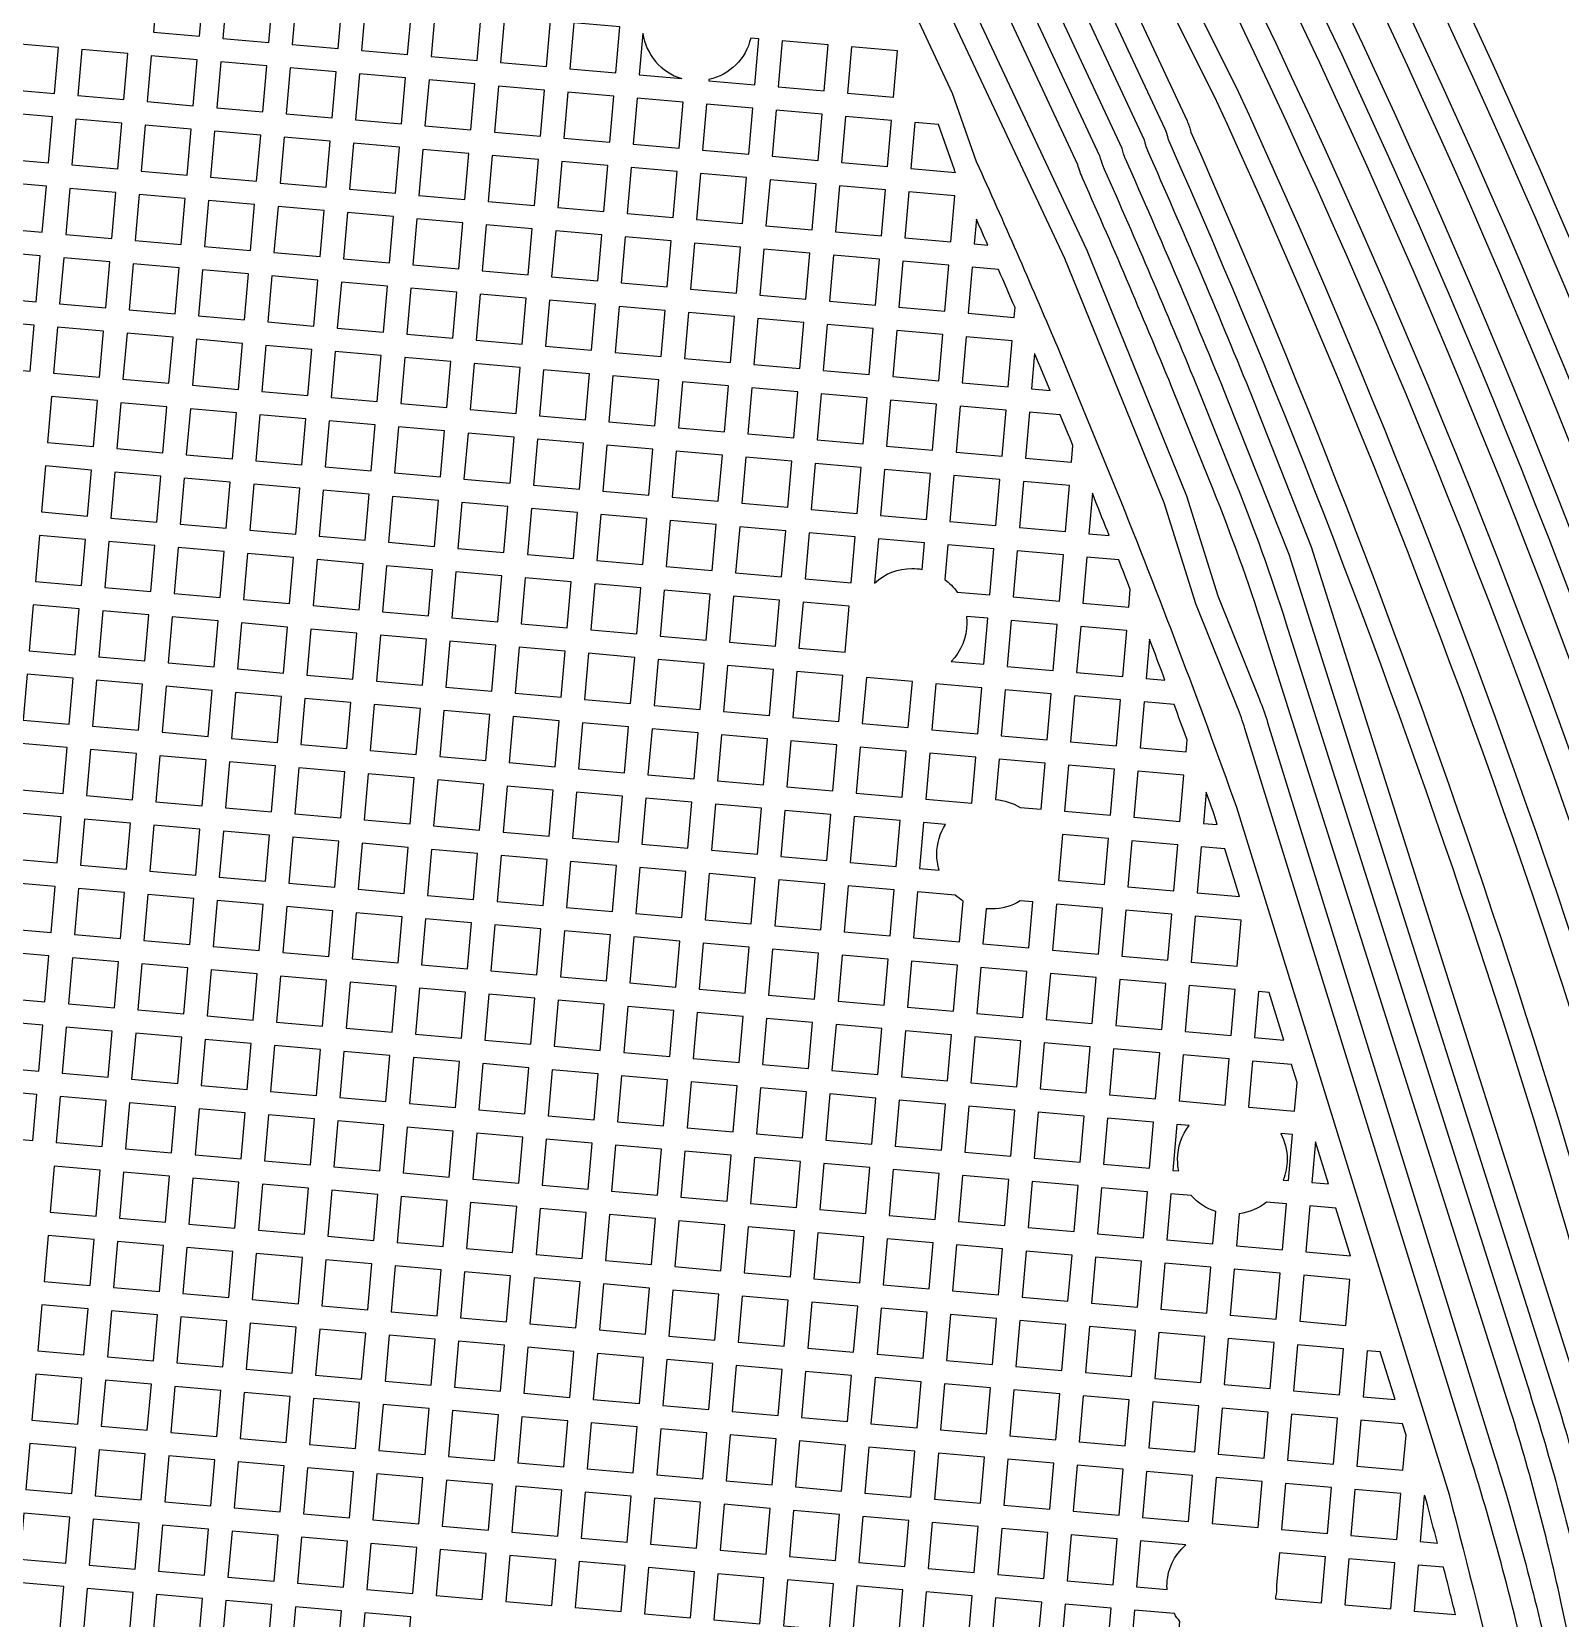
# Model space of a CAD drawing. Extents: x 592 to 965, y 89 to 353.
# Drawn here: x 669.85 to 674.81, y 175.09 to 180.24 of the extents above; entities that cross this region are included whole.
import ezdxf

# ---------------------------------------------------------------- set-up
doc = ezdxf.new("R2010")
doc.units = 0
doc.layers.add('bak_bak_ttr1-bcq8120', color=8, linetype='Continuous')

msp = doc.modelspace()

# ---------------------------------------------------------------- linework, layer by layer
at = {"layer": 'bak_bak_ttr1-bcq8120'}
for p, q in [((671.8343, 180.2355), (671.8225, 180.1006)), ((671.8225, 180.1006), (671.9602, 180.0886)), ((672.7036, 179.7966), (672.8481, 179.784)), ((672.9161, 179.632), (672.9091, 179.5518)), ((672.9091, 179.5518), (672.9532, 179.548)), ((673.1049, 179.1961), (673.0949, 179.0817)), ((673.0949, 179.0817), (673.1553, 179.0764)), ((673.2922, 178.7426), (673.2807, 178.6115)), ((673.2807, 178.6115), (673.3467, 178.6058)), ((673.4776, 178.2687), (673.4665, 178.1415)), ((673.4665, 178.1415), (673.5277, 178.1361)), ((673.6611, 177.7727), (673.6523, 177.6713)), ((673.6523, 177.6713), (673.6972, 177.6674)), ((672.7318, 177.525), (672.7953, 177.5194)), ((673.6326, 177.4461), (673.7693, 177.4342)), ((673.8184, 176.9761), (673.9136, 176.9678)), ((674.0157, 176.6375), (674.0042, 176.5059)), ((674.0579, 176.5012), (674.0157, 176.6375)), ((673.5538, 176.5453), (673.5728, 176.5437)), ((674.0042, 176.5059), (674.0579, 176.5012)), ((673.9845, 176.2807), (674.13, 176.268)), ((674.1702, 175.8106), (674.2742, 175.8015)), ((674.3561, 175.3406), (674.4116, 175.3357)), ((674.3364, 175.1154), (674.4703, 175.1037))]:
    msp.add_line(p, q, dxfattribs=at)
for points in [[(673.9996, 131.6772), (673.4184, 138.3529, 0.202802), (673.3463, 138.489), (673.2181, 138.5964, -0.199128), (673.0804, 138.8606), (672.2593, 148.2537, 0.017113), (672.2539, 148.4519, -0.039821), (672.2661, 149.1216, -0.099203), (672.9533, 151.4668, 0.100668), (675.8944, 161.397), (676.3737, 166.876, 0.152457), (673.0656, 182.0024, -0.019293), (673.0643, 182.0049, -0.026028), (672.8267, 182.4844, -0.006369), (672.6688, 182.9035, -0.010433), (672.6684, 182.9048), (672.568, 183.1892, -0.026059), (672.3852, 183.8632, -0.055622), (672.2339, 185.3461), (672.2339, 185.3648)], [(672.3101, 185.3463, 0.093108), (672.7399, 182.931, 0.006371), (672.8972, 182.5134, 0.026097), (673.1321, 182.0399, -0.019203), (673.1334, 182.0374), (673.2033, 181.9132, -0.151027), (676.4497, 166.8693), (675.9704, 161.3904, -0.100695), (673.0193, 151.4286, 0.099104), (672.342, 149.1142, 0.002642), (672.338, 149.0716, -0.010688), (672.3379, 149.0703, 0.037153), (672.33, 148.4566, -0.017231), (672.3355, 148.2518), (673.1563, 138.8673, 0.199163), (673.2671, 138.6549), (673.3997, 138.5435, -0.196143), (673.4943, 138.3596), (674.0755, 131.6839, -0.24441)], [(673.656, 130.3634, 0.134951), (673.7698, 130.4545, -0.010365), (673.7821, 130.4707), (673.9281, 130.6531, 0.117095), (674.0893, 130.9941, 0.092369), (674.1552, 131.6698), (673.566, 138.4172, 0.202571), (673.4816, 138.5768), (673.3631, 138.6739, -0.199679), (673.2388, 138.9119), (672.4141, 148.3471, -0.043095), (672.418, 149.1082, -0.099118), (673.0873, 151.3941, 0.100705), (676.0465, 161.3863), (676.5256, 166.8627, 0.151028), (673.2699, 181.9506, -0.064524), (672.6871, 183.3951, -0.009781), (672.6316, 183.6256, -0.062544), (672.3898, 185.0627, -0.010738), (672.3864, 185.3446, -0.008233), (672.3863, 185.3458)], [(672.9546, 130.255), (673.0528, 130.3501), (673.6636, 131.0781, 0.198766), (673.8471, 131.6605), (673.278, 138.2039, 0.197561), (673.1439, 138.4596), (673.0292, 138.5558, -0.198985), (672.9224, 138.7607), (672.1106, 148.0437, -0.035371), (672.0938, 149.0777), (672.1004, 149.1768, -0.099164), (672.7951, 151.5485, 0.10071), (675.7173, 161.4148), (676.1964, 166.8915, 0.151029), (672.9817, 181.7887, -0.014202), (672.8131, 182.1099, -0.026806), (672.8114, 182.1135, -0.016277), (672.4047, 183.1949, -0.021433), (672.4038, 183.1979, -0.018314), (672.4029, 183.2004), (672.3738, 183.2873, -0.003328), (672.3527, 183.3689, -0.071669), (672.0812, 185.3103, -0.010882), (672.0811, 185.3117)], [(674.3503, 131.4985), (673.7421, 138.4535, 0.199156), (673.6052, 138.716), (673.5239, 138.7841, -0.201314), (673.4113, 139.0028), (672.6035, 148.2382, -0.021495), (672.5786, 148.8009, -0.016298), (672.5937, 149.0771, -0.024188), (672.5944, 149.0818, -0.025234), (672.5945, 149.0869), (672.5959, 149.0983, -0.098851), (673.2448, 151.311, 0.01664), (674.0147, 152.8832, 0.083893), (676.2233, 161.368), (676.703, 166.85, 0.151001), (673.4248, 182.0378, -0.021769), (673.1937, 182.4945), (673.1757, 182.5346, -0.048528), (672.8165, 183.6156), (672.8021, 183.6769, -0.062745), (672.5676, 185.0748, -0.003103), (672.5656, 185.1533, -0.017165), (672.5656, 185.1566)], [(675.5713, 167.8581, 0.036058), (675.361, 172.1112, -0.017011), (675.3606, 172.1136), (675.3456, 172.234, 0.010531), (675.1634, 173.4655, -0.011207), (675.1632, 173.4669), (675.1049, 173.7976), (674.8121, 175.1467, 0.022945), (674.6373, 175.8038), (673.8467, 178.3023, 0.019156), (673.6842, 178.7546), (673.558, 179.0678, 0.006738), (673.2624, 179.7608, -0.018767), (673.2612, 179.7633, -0.035384), (673.2448, 179.8089), (672.8636, 180.6267), (672.6605, 181.0309), (672.2823, 181.724), (672.1107, 182.1786), (671.962, 182.5176), (671.8745, 182.8057), (671.7916, 183.0258, -0.045881), (671.5605, 183.8675, 0.008778)], [(671.7559, 149.234, -0.096675), (672.4942, 151.7075, 0.010848), (672.9913, 152.6938), (673.0775, 152.8749, 0.089488), (675.3634, 161.2753), (675.8573, 166.9214, 0.021032), (675.9539, 169.0602, 0.099026), (673.541, 179.8855, -0.066765), (673.5377, 179.8951, 0.067229), (673.528, 179.9241), (673.1203, 180.7963), (673.0288, 180.9811), (672.8826, 181.2638, 0.004782), (672.8503, 181.3236, -0.019197), (672.849, 181.3261), (672.7252, 181.5504, -0.02358), (672.6873, 181.6262, -0.030149), (671.9327, 183.6668, -0.018673)], [(672.0064, 183.6863, 0.030112), (672.757, 181.6569, 0.023636), (672.7918, 181.5874), (673.0292, 181.1517), (673.2249, 180.755), (673.5994, 179.951, -0.050793), (673.6116, 179.9143, -0.099014), (676.0301, 169.061, -0.021041), (675.9333, 166.9148), (675.4389, 161.2643, -0.089443), (673.1463, 152.8421), (673.0601, 152.661, -0.010846), (672.5616, 151.672, 0.096888), (671.831, 149.2208, 0.05542), (671.8148, 148.5391), (672.6708, 138.7144, 0.197387), (672.8176, 138.4343), (672.9331, 138.3373, -0.198696), (673.0553, 138.1025), (673.6132, 131.7057, -0.197471)], [(677.4619, 169.6271, 0.011838), (677.4086, 170.9029, -0.077692), (677.408, 170.9107, -0.077096), (677.4076, 170.9184, 0.003518), (677.38, 171.2963, 0.047968), (676.4765, 176.3803, -0.054568), (676.4747, 176.3855, -0.056247), (676.4735, 176.391, 0.00067), (676.4551, 176.4569, -0.010618), (676.4549, 176.4576, 0.004036), (676.3335, 176.8752), (676.1388, 177.4982, 0.017557), (675.4892, 179.277, 0.025453), (674.3299, 181.7645), (674.0031, 182.363, -0.021759), (673.7981, 182.768, -0.043841), (673.4956, 183.6299)], [(672.9577, 183.4657, 0.06453), (673.5134, 182.0876, -0.15105), (676.8037, 166.836), (676.3245, 161.359, -0.100667), (673.3347, 151.2636, 0.099078), (672.6966, 149.0839, -0.029934), (672.6958, 149.078, -0.024023), (672.6951, 149.0733, -0.025292), (672.6949, 149.0682, 0.016225), (672.6802, 148.7999, 0.02145), (672.7047, 148.247), (673.5129, 139.0063, 0.195897), (673.5892, 138.862), (673.6705, 138.7939, -0.199139), (673.8433, 138.4624), (674.4515, 131.5074, -0.043701)], [(674.5393, 131.3917), (673.8974, 138.7314), (673.6506, 138.9384, -0.204166), (673.585, 139.0613), (672.7791, 148.2726, -0.013815), (672.7592, 148.6242, -0.007886), (672.7592, 148.6295, -0.028747), (672.7725, 149.0772, -0.099079), (673.4024, 151.2282, 0.04925), (675.3822, 156.0426, 0.051156), (676.4004, 161.352), (676.8803, 166.837, 0.151035), (673.5769, 182.1303, -0.02147), (673.3563, 182.5674), (673.2931, 182.7135, -0.009537), (673.1895, 182.9767, -0.00749), (673.1877, 182.9813, -0.023126), (673.0314, 183.4849, -0.007378)], [(671.5571, 183.3899), (671.7927, 182.7642), (671.938, 182.2858), (672.0832, 181.9014), (672.6273, 180.8941), (672.7812, 180.5829), (673.2741, 179.532), (673.5981, 178.7341), (673.6996, 178.4097), (673.8345, 178.0734, -0.020449), (673.8609, 177.9985), (674.5983, 175.6146, -0.021391), (674.7939, 174.8694, -0.018068), (674.7945, 174.8669), (675.0457, 173.7033), (675.0884, 173.4515, -0.06386), (675.3905, 165.9562), (674.9961, 161.4556, -0.013295), (674.8352, 160.0732, -0.015157), (674.835, 160.0711), (674.7293, 159.4048, -0.004162), (674.6552, 158.9945), (674.2942, 157.5273, -0.018508), (673.8563, 155.9948)], [(672.7854, 183.4208, 0.064527), (673.3584, 182.0004, -0.151028), (676.6268, 166.8539), (676.1472, 161.3723, -0.100652), (673.1772, 151.3467, 0.099858), (672.5176, 149.0816, 0.042411), (672.5158, 148.3498), (673.3401, 138.9207, 0.205813), (673.4326, 138.7481), (673.5459, 138.6555, -0.202486), (673.6672, 138.426), (674.2564, 131.6787, -0.092115)], [(671.3834, 183.3459), (671.5574, 182.8839, -0.122738), (671.5595, 182.8656, -0.125795), (671.5703, 182.8501), (671.6247, 182.7042), (671.7689, 182.2293), (671.9205, 181.8281), (672.125, 181.4445), (672.1425, 181.4002, -0.141904), (672.1574, 181.3852), (672.4691, 180.8121), (672.6201, 180.507), (672.8379, 180.0414), (672.9157, 179.8194, -0.005848), (673.1748, 179.2266, -0.012338), (673.1754, 179.2251), (673.3718, 178.7484, -0.009894), (673.7594, 177.7244), (674.4493, 175.4932, -0.013097), (674.7819, 174.0806, -0.018284), (674.7824, 174.078), (674.7875, 174.0537, -0.00935), (674.9603, 173.1325, -0.013032)], [(675.3145, 165.963, 0.063883), (675.0128, 173.4416), (674.9557, 173.7665), (674.72, 174.8506, 0.021551), (674.5246, 175.5951), (673.7873, 177.9789, 0.020488), (673.7626, 178.0479), (673.6277, 178.3843), (673.5253, 178.7117), (673.203, 179.5044), (672.7113, 180.5527), (672.5596, 180.859), (672.0121, 181.8739), (671.8649, 182.2644), (671.7205, 182.7396), (671.4843, 183.3671, -0.064633)], [(671.9741, 183.2033), (672.0558, 182.9967), (672.1672, 182.6291, 0.030792), (672.1926, 182.5606), (672.5905, 181.6532, 0.031796), (672.6527, 181.5231), (672.9064, 181.0549), (673.0873, 180.6886), (673.4598, 179.8895, -0.064615), (673.4628, 179.8802, 0.058968), (673.4711, 179.8547, -0.007503), (673.8018, 179.0762, -0.020013), (673.803, 179.0735), (674.0025, 178.569), (674.8564, 175.8697, -0.022942), (675.0361, 175.1923), (675.3465, 173.7547), (675.3891, 173.5022, -0.010527), (675.5728, 172.2616, -0.011509), (675.5729, 172.2601), (675.5878, 172.1413, -0.012236), (675.7292, 170.6905, -0.007211), (675.779, 169.833, -0.010839)], [(672.4768, 183.2194, 0.016253), (672.8811, 182.1442, 0.014237), (673.0481, 181.8261, -0.151029), (676.2723, 166.8849), (675.7927, 161.4037, -0.100663), (672.8625, 151.513, 0.099115), (672.1764, 149.1712), (672.1699, 149.0731, 0.035525), (672.1869, 148.0454), (672.9984, 138.7673, 0.199015), (673.0781, 138.6142), (673.1929, 138.518, -0.200551), (673.3543, 138.2057), (673.9231, 131.6671, -0.198631)], [(674.961, 175.179, 0.022944), (674.7829, 175.8497), (673.9306, 178.5436), (673.7322, 179.0449, 0.007541), (673.4008, 179.8253, -0.01265), (673.4001, 179.8268, -0.047902), (673.3889, 179.8614), (672.9841, 180.7273), (672.7953, 181.1022), (672.5845, 181.489, -0.03175), (672.5187, 181.6277, 0.007887), (672.4913, 181.693, -0.018566), (672.4902, 181.6954), (672.1216, 182.5329, -0.028483), (672.0951, 182.6044, -0.019077), (672.0942, 182.607), (671.9828, 182.9749), (671.9033, 183.175, -0.039198)], [(671.9076, 148.6172), (671.942, 149.1748, -0.10023), (672.6979, 151.7343, 0.006003), (673.1097, 152.5354, -0.009108), (673.1101, 152.5363, 0.07953), (675.4645, 160.4819), (676.0957, 167.6056, 0.120524), (673.689, 180.0303), (673.3987, 180.6097, 0.00477), (673.1949, 181.0026, -0.011748), (673.1942, 181.004), (672.9796, 181.4076), (672.8738, 181.5973, -0.084497), (672.8695, 181.6094), (672.8526, 181.6885, 0.075143), (672.8292, 181.7489), (672.7285, 181.9278, -0.029876), (672.6921, 182.0021, -0.017103), (672.2596, 183.1475)], [(672.3328, 183.1689, 0.017099), (672.7636, 182.0286, 0.02755), (672.7934, 181.9677, -0.019357), (672.7949, 181.9653), (672.8972, 181.7833, -0.074734), (672.9276, 181.7017), (672.9432, 181.6294), (673.0466, 181.4441), (673.4682, 180.6411), (673.7589, 180.0608, -0.120663), (676.1707, 167.5857), (675.54, 160.4711, -0.079525), (673.1787, 152.5029, -0.006014), (672.7653, 151.6986, -0.011188), (672.7646, 151.6973, -0.023553), (672.7631, 151.6942, 0.108335), (672.0023, 148.9507), (671.9839, 148.6162), (672.8524, 138.6848, 0.199654), (672.9294, 138.5398), (673.0981, 138.3981, -0.203871), (673.2005, 138.1942), (673.7706, 131.6586, -0.198293)], [(673.5216, 183.1037, 0.009854), (673.6236, 182.8449, -0.008348), (673.6257, 182.8396), (673.68, 182.7145, 0.02177), (673.89, 182.2991, -0.008749), (673.8928, 182.2939, -0.048846), (676.0002, 177.5045, -0.101417), (677.2337, 166.7963), (676.7546, 161.3204, -0.100851), (673.7066, 151.0427, 0.097985), (673.1268, 149.0462, 0.029084), (673.1148, 148.6345, -0.007857), (673.1148, 148.6293, 0.013705), (673.1336, 148.2999, -0.009848), (673.1343, 148.2932), (673.9328, 139.1658), (674.1796, 138.9589, -0.204326), (674.2453, 138.8359), (674.8944, 131.4118, -0.043151)], [(671.864, 183.0497), (671.9476, 182.8271), (672.034, 182.5427), (672.1824, 182.2045), (672.3533, 181.7516), (672.7362, 181.0513), (672.9336, 180.6569), (673.3153, 179.8379, -0.051603), (673.3178, 179.8305, 0.033871), (673.3299, 179.7965, -0.017902), (673.331, 179.7942, -0.006776), (673.6291, 179.0954, -0.013438), (673.6297, 179.0936), (673.756, 178.7802, -0.019152), (673.9202, 178.3223), (674.7109, 175.8238, -0.022943), (674.8871, 175.1599), (675.1961, 173.7289), (675.2388, 173.4768, -0.01053), (675.4214, 172.2422, -0.011992), (675.4216, 172.2406), (675.4363, 172.123, -0.020492), (675.6319, 169.7026, -0.015601)], [(672.8481, 179.784), (672.8464, 179.7878, -0.032409), (672.8445, 179.7923), (672.793, 179.9392), (672.7167, 179.9459), (672.7036, 179.7966)], [(673.1553, 179.0764), (673.1217, 179.1565, -0.011817), (673.121, 179.1579), (673.1058, 179.194, -0.011546), (673.1052, 179.1954), (673.1049, 179.1961)], [(673.3467, 178.6058, 0.001159), (673.3001, 178.7226, -0.018972), (673.2992, 178.7252), (673.2922, 178.7426)], [(673.6972, 177.6674), (673.687, 177.7004, 0.000728), (673.6611, 177.7727)], [(672.7953, 177.5194, -0.074317), (672.7875, 177.5714, -0.144707), (672.8161, 177.668)], [(673.5728, 176.5437, -0.053435), (673.5688, 176.5813, -0.168137), (673.6068, 176.6912)], [(674.4116, 175.3357, 0.001295), (674.376, 175.4724), (674.3707, 175.4897), (674.3691, 175.4898), (674.3561, 175.3406)], [(673.4356, 175.1942), (673.5346, 175.1855, -0.014942), (673.5343, 175.196, -0.218106), (673.5959, 175.3306)], [(674.4703, 175.1037, 0.001451), (674.4316, 175.2575), (674.3494, 175.2647), (674.3364, 175.1154)]]:
    msp.add_lwpolyline(points, format="xyb", dxfattribs=at)
for points in [[(670.2461, 180.2386), (670.3953, 180.2255), (670.4084, 180.3748), (670.2592, 180.3879)], [(670.4713, 180.2189), (670.6206, 180.2058), (670.6337, 180.3551), (670.4843, 180.3682)], [(670.6965, 180.1992), (670.8458, 180.1861), (670.8589, 180.3354), (670.7096, 180.3485)], [(670.9217, 180.1795), (671.071, 180.1664), (671.0841, 180.3157), (670.9348, 180.3288)], [(671.1469, 180.1597), (671.2961, 180.1467), (671.3092, 180.296), (671.16, 180.3091)], [(671.3721, 180.14), (671.5214, 180.127), (671.5344, 180.2763), (671.3851, 180.2894)], [(671.5973, 180.1203), (671.7466, 180.1073), (671.7596, 180.2566), (671.6103, 180.2697)], [(669.776, 180.0528), (669.9253, 180.0397), (669.9383, 180.189), (669.789, 180.2021)], [(672.2729, 180.0612), (672.4222, 180.0482), (672.4353, 180.1975), (672.286, 180.2106)], [(670.0012, 180.0331), (670.1505, 180.02), (670.1636, 180.1693), (670.0143, 180.1824)], [(670.2264, 180.0134), (670.3756, 180.0003), (670.3887, 180.1496), (670.2395, 180.1626)], [(672.4981, 180.0415), (672.6474, 180.0285), (672.6605, 180.1778), (672.5112, 180.1909)], [(670.4516, 179.9937), (670.6009, 179.9806), (670.614, 180.1299), (670.4646, 180.1429)], [(670.6768, 179.974), (670.8261, 179.9609), (670.8391, 180.1102), (670.6899, 180.1232)], [(670.902, 179.9543), (671.0513, 179.9412), (671.0643, 180.0905), (670.9151, 180.1035)], [(671.1272, 179.9345), (671.2764, 179.9215), (671.2895, 180.0708), (671.1403, 180.0838)], [(671.3524, 179.9148), (671.5017, 179.9018), (671.5147, 180.0511), (671.3654, 180.0641)], [(671.5776, 179.8951), (671.7269, 179.8821), (671.7399, 180.0314), (671.5906, 180.0444)], [(671.8028, 179.8754), (671.9521, 179.8624), (671.9651, 180.0117), (671.8158, 180.0247)], [(672.028, 179.8557), (672.1773, 179.8427), (672.1904, 179.992), (672.041, 180.005)], [(669.7563, 179.8276), (669.9056, 179.8146), (669.9186, 179.9638), (669.7693, 179.9769)], [(669.9815, 179.8079), (670.1308, 179.7949), (670.1438, 179.9441), (669.9946, 179.9571)], [(670.2067, 179.7882), (670.3559, 179.7752), (670.369, 179.9244), (670.2198, 179.9374)], [(672.2532, 179.836), (672.4025, 179.823), (672.4156, 179.9723), (672.2663, 179.9853)], [(672.4784, 179.8163), (672.6277, 179.8033), (672.6408, 179.9526), (672.4915, 179.9656)], [(670.4319, 179.7685), (670.5812, 179.7555), (670.5942, 179.9047), (670.4449, 179.9177)], [(670.6571, 179.7488), (670.8064, 179.7358), (670.8194, 179.885), (670.6702, 179.898)], [(670.8823, 179.7291), (671.0316, 179.7161), (671.0446, 179.8653), (670.8954, 179.8783)], [(671.1075, 179.7094), (671.2567, 179.6964), (671.2698, 179.8456), (671.1206, 179.8586)], [(671.3327, 179.6897), (671.482, 179.6767), (671.495, 179.8259), (671.3457, 179.8389)], [(671.5579, 179.67), (671.7072, 179.657), (671.7202, 179.8062), (671.5709, 179.8192)], [(671.7831, 179.6503), (671.9324, 179.6373), (671.9454, 179.7865), (671.7961, 179.7995)], [(669.7366, 179.6024), (669.8859, 179.5894), (669.899, 179.7387), (669.7496, 179.7517)], [(669.9618, 179.5827), (670.1111, 179.5697), (670.1242, 179.719), (669.9749, 179.732)], [(672.0083, 179.6306), (672.1576, 179.6176), (672.1707, 179.7668), (672.0213, 179.7798)], [(672.2335, 179.6109), (672.3828, 179.5979), (672.3959, 179.7471), (672.2466, 179.7601)], [(672.4587, 179.5912), (672.608, 179.5782), (672.6211, 179.7274), (672.4718, 179.7404)], [(670.187, 179.563), (670.3362, 179.55), (670.3493, 179.6993), (670.2001, 179.7123)], [(670.4122, 179.5433), (670.5615, 179.5302), (670.5746, 179.6796), (670.4252, 179.6926)], [(672.6839, 179.5715), (672.8332, 179.5585), (672.8462, 179.7077), (672.697, 179.7207)], [(670.6374, 179.5236), (670.7867, 179.5105), (670.7998, 179.6599), (670.6505, 179.6729)], [(670.8626, 179.5039), (671.0119, 179.4908), (671.025, 179.6402), (670.8757, 179.6532)], [(671.0878, 179.4842), (671.237, 179.4711), (671.2501, 179.6205), (671.1009, 179.6335)], [(671.313, 179.4645), (671.4623, 179.4514), (671.4753, 179.6008), (671.326, 179.6138)], [(671.5382, 179.4448), (671.6875, 179.4317), (671.7005, 179.5811), (671.5512, 179.5941)], [(669.7169, 179.3772), (669.8662, 179.3642), (669.8792, 179.5134), (669.7299, 179.5265)], [(671.7634, 179.4251), (671.9127, 179.412), (671.9257, 179.5614), (671.7764, 179.5744)], [(671.9886, 179.4054), (672.1379, 179.3923), (672.151, 179.5416), (672.0016, 179.5547)], [(672.2138, 179.3857), (672.3631, 179.3726), (672.3762, 179.5219), (672.2269, 179.535)], [(669.9421, 179.3575), (670.0914, 179.3445), (670.1044, 179.4937), (669.9552, 179.5068)], [(670.1673, 179.3378), (670.3165, 179.3248), (670.3296, 179.474), (670.1804, 179.4871)], [(672.439, 179.366), (672.5883, 179.3529), (672.6014, 179.5022), (672.4521, 179.5153)], [(672.6642, 179.3463), (672.8135, 179.3332), (672.8265, 179.4825), (672.6773, 179.4956)], [(670.3925, 179.3181), (670.5418, 179.305), (670.5548, 179.4543), (670.4055, 179.4674)], [(670.6177, 179.2984), (670.767, 179.2853), (670.78, 179.4346), (670.6308, 179.4477)], [(670.8429, 179.2787), (670.9922, 179.2656), (671.0052, 179.4149), (670.856, 179.428)], [(671.0681, 179.259), (671.2173, 179.2459), (671.2304, 179.3952), (671.0812, 179.4083)], [(671.2933, 179.2393), (671.4426, 179.2262), (671.4556, 179.3755), (671.3063, 179.3886)], [(671.5185, 179.2196), (671.6678, 179.2065), (671.6808, 179.3558), (671.5315, 179.3689)], [(671.7437, 179.1999), (671.893, 179.1868), (671.906, 179.3361), (671.7567, 179.3492)], [(671.9689, 179.1802), (672.1182, 179.1671), (672.1313, 179.3164), (671.9819, 179.3295)], [(669.6972, 179.152), (669.8465, 179.1389), (669.8595, 179.2882), (669.7102, 179.3013)], [(669.9224, 179.1323), (670.0717, 179.1192), (670.0847, 179.2685), (669.9355, 179.2816)], [(672.1941, 179.1605), (672.3434, 179.1474), (672.3565, 179.2967), (672.2072, 179.3098)], [(672.4193, 179.1408), (672.5686, 179.1277), (672.5817, 179.277), (672.4324, 179.2901)], [(672.6445, 179.1211), (672.7938, 179.108), (672.8068, 179.2573), (672.6576, 179.2704)], [(670.1476, 179.1126), (670.2968, 179.0995), (670.3099, 179.2488), (670.1607, 179.2619)], [(670.3727, 179.0929), (670.5221, 179.0798), (670.5351, 179.2291), (670.3858, 179.2422)], [(670.598, 179.0732), (670.7473, 179.0601), (670.7603, 179.2094), (670.6111, 179.2225)], [(672.8697, 179.1014), (673.019, 179.0883), (673.032, 179.2376), (672.8827, 179.2507)], [(670.8232, 179.0535), (670.9725, 179.0404), (670.9855, 179.1897), (670.8363, 179.2028)], [(671.0484, 179.0337), (671.1976, 179.0207), (671.2107, 179.17), (671.0615, 179.1831)], [(671.2735, 179.0141), (671.4229, 179.001), (671.4359, 179.1503), (671.2866, 179.1634)], [(671.4988, 178.9943), (671.6481, 178.9813), (671.6611, 179.1306), (671.5118, 179.1437)], [(671.724, 178.9746), (671.8733, 178.9616), (671.8863, 179.1109), (671.737, 179.124)], [(671.9492, 178.9549), (672.0985, 178.9419), (672.1116, 179.0912), (671.9622, 179.1043)], [(672.1744, 178.9352), (672.3237, 178.9222), (672.3368, 179.0715), (672.1875, 179.0846)], [(672.3996, 178.9155), (672.5489, 178.9025), (672.562, 179.0518), (672.4127, 179.0649)], [(669.9027, 178.9071), (670.052, 178.894), (670.065, 179.0433), (669.9157, 179.0564)], [(670.1279, 178.8874), (670.2771, 178.8743), (670.2902, 179.0236), (670.1409, 179.0366)], [(670.353, 178.8677), (670.5024, 178.8546), (670.5154, 179.0039), (670.3661, 179.0169)], [(672.6248, 178.8958), (672.7741, 178.8828), (672.7871, 179.0321), (672.6379, 179.0452)], [(672.85, 178.8761), (672.9993, 178.8631), (673.0123, 179.0124), (672.863, 179.0255)], [(670.5783, 178.848), (670.7276, 178.8349), (670.7406, 178.9842), (670.5913, 178.9972)], [(670.8035, 178.8283), (670.9528, 178.8152), (670.9658, 178.9645), (670.8165, 178.9775)], [(671.0287, 178.8085), (671.1779, 178.7955), (671.191, 178.9448), (671.0417, 178.9578)], [(671.2538, 178.7889), (671.4032, 178.7758), (671.4162, 178.9251), (671.2669, 178.9381)], [(671.4791, 178.7691), (671.6284, 178.7561), (671.6414, 178.9054), (671.4921, 178.9184)], [(671.7043, 178.7494), (671.8536, 178.7364), (671.8666, 178.8857), (671.7173, 178.8987)], [(671.9295, 178.7297), (672.0788, 178.7167), (672.0919, 178.866), (671.9425, 178.879)], [(672.1547, 178.71), (672.304, 178.697), (672.3171, 178.8463), (672.1678, 178.8593)], [(669.883, 178.6819), (670.0323, 178.6688), (670.0453, 178.8181), (669.896, 178.8312)], [(670.1082, 178.6622), (670.2574, 178.6491), (670.2705, 178.7984), (670.1212, 178.8114)], [(672.3799, 178.6903), (672.5292, 178.6773), (672.5423, 178.8266), (672.393, 178.8396)], [(672.6051, 178.6706), (672.7544, 178.6576), (672.7674, 178.8069), (672.6182, 178.8199)], [(670.3333, 178.6425), (670.4827, 178.6294), (670.4957, 178.7787), (670.3464, 178.7918)], [(670.5586, 178.6228), (670.7079, 178.6097), (670.7209, 178.759), (670.5716, 178.772)], [(672.8303, 178.6509), (672.9796, 178.6379), (672.9926, 178.7872), (672.8433, 178.8002)], [(673.0555, 178.6312), (673.2048, 178.6182), (673.2179, 178.7675), (673.0685, 178.7805)], [(670.7838, 178.6031), (670.9331, 178.59), (670.9461, 178.7393), (670.7968, 178.7523)], [(671.009, 178.5834), (671.1582, 178.5703), (671.1713, 178.7196), (671.022, 178.7326)], [(671.2341, 178.5637), (671.3835, 178.5506), (671.3965, 178.6999), (671.2472, 178.7129)], [(671.4594, 178.544), (671.6087, 178.5309), (671.6217, 178.6802), (671.4724, 178.6932)], [(671.6846, 178.5243), (671.8339, 178.5112), (671.8469, 178.6605), (671.6976, 178.6735)], [(671.9098, 178.5046), (672.0591, 178.4915), (672.0722, 178.6408), (671.9228, 178.6538)], [(669.8633, 178.4567), (670.0126, 178.4436), (670.0256, 178.5929), (669.8763, 178.606)], [(672.135, 178.4849), (672.2843, 178.4718), (672.2974, 178.6211), (672.1481, 178.6341)], [(672.3602, 178.4652), (672.5095, 178.4521), (672.5226, 178.6014), (672.3733, 178.6144)], [(670.0885, 178.437), (670.2377, 178.4239), (670.2508, 178.5732), (670.1015, 178.5863)], [(670.3136, 178.4173), (670.463, 178.4042), (670.476, 178.5535), (670.3267, 178.5666)], [(673.0358, 178.4061), (673.1851, 178.393), (673.1982, 178.5423), (673.0488, 178.5553)], [(670.5389, 178.3976), (670.6882, 178.3845), (670.7012, 178.5338), (670.5519, 178.5469)], [(670.7641, 178.3779), (670.9134, 178.3648), (670.9264, 178.5141), (670.7771, 178.5272)], [(670.9893, 178.3582), (671.1385, 178.3451), (671.1516, 178.4944), (671.0023, 178.5075)], [(671.2144, 178.3385), (671.3638, 178.3254), (671.3768, 178.4747), (671.2275, 178.4878)], [(671.4397, 178.3188), (671.589, 178.3057), (671.602, 178.455), (671.4527, 178.4681)], [(671.6649, 178.2991), (671.8142, 178.286), (671.8272, 178.4353), (671.6779, 178.4484)], [(671.8901, 178.2794), (672.0394, 178.2663), (672.0525, 178.4156), (671.9031, 178.4287)], [(672.1153, 178.2597), (672.2646, 178.2466), (672.2777, 178.3959), (672.1284, 178.409)], [(669.8436, 178.2315), (669.9929, 178.2184), (670.0059, 178.3677), (669.8566, 178.3808)], [(670.0688, 178.2118), (670.218, 178.1987), (670.2311, 178.348), (670.0818, 178.3611)], [(670.2939, 178.1921), (670.4433, 178.179), (670.4563, 178.3283), (670.307, 178.3414)], [(672.3405, 178.24), (672.4898, 178.2269), (672.5029, 178.3762), (672.3536, 178.3892)], [(670.5192, 178.1724), (670.6685, 178.1593), (670.6815, 178.3086), (670.5322, 178.3217)], [(670.7444, 178.1527), (670.8937, 178.1396), (670.9067, 178.2889), (670.7574, 178.302)], [(673.0161, 178.1809), (673.1654, 178.1678), (673.1785, 178.3171), (673.0291, 178.3301)], [(673.2413, 178.1612), (673.3906, 178.1481), (673.4036, 178.2974), (673.2544, 178.3104)], [(670.9696, 178.133), (671.1188, 178.1199), (671.1319, 178.2692), (670.9826, 178.2823)], [(671.1947, 178.1133), (671.344, 178.1002), (671.3571, 178.2495), (671.2078, 178.2626)], [(671.42, 178.0936), (671.5692, 178.0805), (671.5823, 178.2298), (671.433, 178.2429)], [(671.6452, 178.0739), (671.7944, 178.0608), (671.8075, 178.2101), (671.6582, 178.2232)], [(671.8704, 178.0542), (672.0197, 178.0411), (672.0328, 178.1904), (671.8834, 178.2035)], [(669.8239, 178.0063), (669.9732, 177.9932), (669.9862, 178.1425), (669.8369, 178.1556)], [(670.0491, 177.9866), (670.1983, 177.9735), (670.2114, 178.1228), (670.0621, 178.1359)], [(672.0956, 178.0345), (672.2449, 178.0214), (672.258, 178.1707), (672.1087, 178.1838)], [(672.3208, 178.0148), (672.4701, 178.0017), (672.4832, 178.151), (672.3339, 178.1641)], [(672.546, 177.9951), (672.6952, 177.982), (672.7083, 178.1313), (672.5591, 178.1443)], [(670.2742, 177.9669), (670.4236, 177.9538), (670.4366, 178.1031), (670.2873, 178.1162)], [(670.4995, 177.9472), (670.6488, 177.9341), (670.6618, 178.0834), (670.5125, 178.0965)], [(672.7712, 177.9754), (672.9205, 177.9623), (672.9335, 178.1116), (672.7842, 178.1246)], [(672.9964, 177.9557), (673.1457, 177.9426), (673.1588, 178.0919), (673.0094, 178.1049)], [(673.2216, 177.9359), (673.3709, 177.9229), (673.3839, 178.0722), (673.2347, 178.0852)], [(670.7247, 177.9275), (670.874, 177.9144), (670.887, 178.0637), (670.7377, 178.0768)], [(670.9499, 177.9078), (671.0991, 177.8947), (671.1122, 178.044), (670.9629, 178.0571)], [(671.175, 177.8881), (671.3243, 177.875), (671.3374, 178.0243), (671.1881, 178.0374)], [(671.4003, 177.8684), (671.5495, 177.8553), (671.5626, 178.0046), (671.4133, 178.0177)], [(671.6255, 177.8487), (671.7747, 177.8356), (671.7878, 177.9849), (671.6385, 177.998)], [(669.8042, 177.7811), (669.9535, 177.768), (669.9665, 177.9173), (669.8172, 177.9304)], [(671.8507, 177.829), (672, 177.8159), (672.0131, 177.9652), (671.8637, 177.9783)], [(672.0759, 177.8093), (672.2252, 177.7962), (672.2382, 177.9455), (672.089, 177.9586)], [(672.3011, 177.7896), (672.4504, 177.7765), (672.4635, 177.9258), (672.3142, 177.9388)], [(670.0294, 177.7614), (670.1786, 177.7483), (670.1917, 177.8976), (670.0424, 177.9107)], [(670.2545, 177.7417), (670.4039, 177.7286), (670.4169, 177.8779), (670.2676, 177.891)], [(672.5263, 177.7699), (672.6755, 177.7568), (672.6886, 177.9061), (672.5394, 177.9191)], [(672.7515, 177.7502), (672.9008, 177.7371), (672.9138, 177.8864), (672.7645, 177.8994)], [(670.4798, 177.722), (670.6291, 177.7089), (670.6421, 177.8582), (670.4928, 177.8713)], [(670.705, 177.7023), (670.8543, 177.6892), (670.8673, 177.8385), (670.718, 177.8516)], [(670.9302, 177.6826), (671.0794, 177.6695), (671.0925, 177.8188), (670.9432, 177.8319)], [(673.2019, 177.7107), (673.3512, 177.6977), (673.3642, 177.847), (673.215, 177.86)], [(673.4271, 177.691), (673.5764, 177.678), (673.5894, 177.8273), (673.4401, 177.8403)], [(671.1553, 177.6629), (671.3046, 177.6498), (671.3177, 177.7991), (671.1684, 177.8122)], [(671.3806, 177.6432), (671.5298, 177.6301), (671.5429, 177.7794), (671.3936, 177.7925)], [(671.6058, 177.6235), (671.755, 177.6104), (671.7681, 177.7597), (671.6188, 177.7728)], [(671.831, 177.6038), (671.9803, 177.5907), (671.9933, 177.74), (671.844, 177.7531)], [(672.0562, 177.5841), (672.2055, 177.571), (672.2185, 177.7203), (672.0693, 177.7334)], [(669.7845, 177.5559), (669.9338, 177.5429), (669.9468, 177.6921), (669.7975, 177.7052)], [(670.0097, 177.5362), (670.1589, 177.5232), (670.172, 177.6724), (670.0227, 177.6855)], [(672.2814, 177.5644), (672.4307, 177.5513), (672.4437, 177.7006), (672.2945, 177.7136)], [(672.5066, 177.5447), (672.6558, 177.5316), (672.6689, 177.6809), (672.5197, 177.6939)], [(670.2348, 177.5165), (670.3842, 177.5035), (670.3972, 177.6527), (670.2479, 177.6658)], [(670.4601, 177.4968), (670.6094, 177.4837), (670.6224, 177.633), (670.4731, 177.6461)], [(670.6853, 177.4771), (670.8346, 177.464), (670.8476, 177.6133), (670.6983, 177.6264)], [(673.1822, 177.4856), (673.3315, 177.4725), (673.3445, 177.6218), (673.1953, 177.6348)], [(670.9105, 177.4574), (671.0597, 177.4443), (671.0728, 177.5936), (670.9235, 177.6067)], [(671.1356, 177.4377), (671.2849, 177.4246), (671.298, 177.5739), (671.1487, 177.587)], [(673.4074, 177.4659), (673.5567, 177.4528), (673.5697, 177.6021), (673.4204, 177.6151)], [(671.3609, 177.418), (671.5101, 177.4049), (671.5232, 177.5542), (671.3739, 177.5673)], [(671.5861, 177.3983), (671.7353, 177.3852), (671.7484, 177.5345), (671.5991, 177.5476)], [(671.8113, 177.3786), (671.9606, 177.3655), (671.9736, 177.5148), (671.8243, 177.5279)], [(669.7648, 177.3307), (669.9141, 177.3177), (669.9271, 177.4669), (669.7778, 177.48)], [(672.0365, 177.3589), (672.1858, 177.3458), (672.1988, 177.4951), (672.0496, 177.5082)], [(672.2617, 177.3392), (672.411, 177.3261), (672.424, 177.4754), (672.2748, 177.4885)], [(672.4869, 177.3195), (672.6361, 177.3064), (672.6492, 177.4557), (672.5, 177.4687)], [(669.99, 177.311), (670.1392, 177.298), (670.1523, 177.4472), (670.003, 177.4603)], [(670.2151, 177.2913), (670.3645, 177.2783), (670.3775, 177.4275), (670.2282, 177.4406)], [(670.4404, 177.2716), (670.5897, 177.2586), (670.6027, 177.4078), (670.4534, 177.4209)], [(670.6656, 177.2519), (670.8149, 177.2389), (670.8279, 177.3881), (670.6786, 177.4012)], [(670.8908, 177.2322), (671.04, 177.2192), (671.0531, 177.3684), (670.9038, 177.3815)], [(673.1625, 177.2604), (673.3118, 177.2473), (673.3248, 177.3966), (673.1756, 177.4096)], [(673.3877, 177.2407), (673.537, 177.2276), (673.55, 177.3769), (673.4007, 177.3899)], [(673.6129, 177.221), (673.7622, 177.2079), (673.7752, 177.3572), (673.6259, 177.3702)], [(671.1159, 177.2125), (671.2652, 177.1995), (671.2783, 177.3487), (671.129, 177.3618)], [(671.3412, 177.1928), (671.4904, 177.1798), (671.5035, 177.329), (671.3542, 177.3421)], [(671.5664, 177.1731), (671.7156, 177.1601), (671.7287, 177.3093), (671.5794, 177.3224)], [(671.7916, 177.1534), (671.9409, 177.1404), (671.9539, 177.2896), (671.8046, 177.3027)], [(672.0168, 177.1337), (672.1661, 177.1207), (672.1791, 177.2699), (672.0299, 177.283)], [(672.242, 177.114), (672.3913, 177.101), (672.4043, 177.2502), (672.2551, 177.2633)], [(669.7451, 177.1055), (669.8944, 177.0925), (669.9074, 177.2418), (669.7581, 177.2548)], [(669.9703, 177.0858), (670.1195, 177.0728), (670.1326, 177.2221), (669.9833, 177.2351)], [(670.1954, 177.0661), (670.3448, 177.0531), (670.3578, 177.2024), (670.2085, 177.2154)], [(672.4672, 177.0943), (672.6164, 177.0813), (672.6295, 177.2305), (672.4803, 177.2436)], [(672.6924, 177.0746), (672.8417, 177.0616), (672.8547, 177.2108), (672.7054, 177.2239)], [(670.4207, 177.0464), (670.57, 177.0333), (670.583, 177.1827), (670.4337, 177.1957)], [(670.6459, 177.0267), (670.7952, 177.0136), (670.8082, 177.163), (670.6589, 177.176)], [(672.9176, 177.0549), (673.0669, 177.0418), (673.0799, 177.1911), (672.9306, 177.2042)], [(673.1428, 177.0352), (673.2921, 177.0221), (673.3051, 177.1714), (673.1559, 177.1845)], [(673.368, 177.0155), (673.5173, 177.0024), (673.5303, 177.1517), (673.381, 177.1648)], [(670.8711, 177.007), (671.0203, 176.9939), (671.0334, 177.1433), (670.8841, 177.1563)], [(671.0962, 176.9873), (671.2455, 176.9742), (671.2586, 177.1236), (671.1093, 177.1366)], [(671.3214, 176.9676), (671.4707, 176.9545), (671.4838, 177.1039), (671.3345, 177.1169)], [(673.5932, 176.9958), (673.7425, 176.9827), (673.7555, 177.132), (673.6062, 177.1451)], [(671.5466, 176.9479), (671.6959, 176.9348), (671.709, 177.0842), (671.5597, 177.0972)], [(671.7718, 176.9282), (671.9212, 176.9151), (671.9342, 177.0644), (671.7849, 177.0775)], [(671.9971, 176.9085), (672.1464, 176.8954), (672.1594, 177.0447), (672.0102, 177.0578)], [(669.7254, 176.8803), (669.8747, 176.8672), (669.8877, 177.0165), (669.7384, 177.0296)], [(669.9506, 176.8606), (670.0998, 176.8475), (670.1129, 176.9968), (669.9636, 177.0099)], [(672.2223, 176.8888), (672.3716, 176.8757), (672.3846, 177.025), (672.2354, 177.0381)], [(672.4475, 176.8691), (672.5967, 176.856), (672.6098, 177.0053), (672.4606, 177.0184)], [(670.1757, 176.8409), (670.3251, 176.8278), (670.3381, 176.9771), (670.1888, 176.9902)], [(670.401, 176.8212), (670.5503, 176.8081), (670.5633, 176.9574), (670.414, 176.9705)], [(672.6726, 176.8494), (672.822, 176.8363), (672.835, 176.9856), (672.6857, 176.9987)], [(672.8979, 176.8297), (673.0472, 176.8166), (673.0602, 176.9659), (672.9109, 176.979)], [(673.1231, 176.81), (673.2724, 176.7969), (673.2854, 176.9462), (673.1362, 176.9593)], [(670.6262, 176.8015), (670.7755, 176.7884), (670.7885, 176.9377), (670.6392, 176.9508)], [(670.8514, 176.7818), (671.0006, 176.7687), (671.0137, 176.918), (670.8644, 176.9311)], [(671.0765, 176.7621), (671.2258, 176.749), (671.2389, 176.8983), (671.0896, 176.9114)], [(673.3483, 176.7903), (673.4976, 176.7772), (673.5106, 176.9265), (673.3613, 176.9396)], [(673.5735, 176.7706), (673.7228, 176.7575), (673.7358, 176.9068), (673.5865, 176.9199)], [(671.3017, 176.7423), (671.451, 176.7293), (671.4641, 176.8786), (671.3148, 176.8917)], [(671.5269, 176.7226), (671.6762, 176.7096), (671.6893, 176.8589), (671.54, 176.872)], [(671.7521, 176.7029), (671.9015, 176.6899), (671.9145, 176.8392), (671.7652, 176.8523)], [(669.7057, 176.6551), (669.855, 176.642), (669.868, 176.7913), (669.7187, 176.8044)], [(671.9774, 176.6832), (672.1267, 176.6702), (672.1397, 176.8195), (671.9905, 176.8326)], [(672.2026, 176.6635), (672.3519, 176.6505), (672.3649, 176.7998), (672.2157, 176.8129)], [(669.9309, 176.6354), (670.0801, 176.6223), (670.0932, 176.7716), (669.9439, 176.7847)], [(670.156, 176.6157), (670.3054, 176.6026), (670.3184, 176.7519), (670.1691, 176.765)], [(672.4278, 176.6438), (672.577, 176.6308), (672.5901, 176.7801), (672.4409, 176.7932)], [(672.6529, 176.6241), (672.8023, 176.6111), (672.8153, 176.7604), (672.666, 176.7735)], [(672.8782, 176.6044), (673.0275, 176.5914), (673.0405, 176.7407), (672.8912, 176.7538)], [(670.3813, 176.596), (670.5306, 176.5829), (670.5436, 176.7322), (670.3943, 176.7452)], [(670.6065, 176.5763), (670.7558, 176.5632), (670.7688, 176.7125), (670.6195, 176.7255)], [(670.8317, 176.5566), (670.9809, 176.5435), (670.994, 176.6928), (670.8447, 176.7058)], [(673.1034, 176.5847), (673.2527, 176.5717), (673.2657, 176.721), (673.1164, 176.7341)], [(673.3286, 176.565), (673.4779, 176.552), (673.4909, 176.7013), (673.3416, 176.7144)], [(671.0568, 176.5369), (671.2061, 176.5238), (671.2192, 176.6731), (671.0699, 176.6861)], [(671.282, 176.5171), (671.4313, 176.5041), (671.4444, 176.6534), (671.2951, 176.6664)], [(671.5072, 176.4974), (671.6565, 176.4844), (671.6696, 176.6337), (671.5203, 176.6467)], [(671.7324, 176.4777), (671.8818, 176.4647), (671.8948, 176.614), (671.7455, 176.627)], [(671.9577, 176.458), (672.107, 176.445), (672.12, 176.5943), (671.9707, 176.6073)], [(669.9112, 176.4102), (670.0604, 176.3971), (670.0735, 176.5464), (669.9242, 176.5595)], [(670.1363, 176.3905), (670.2857, 176.3774), (670.2987, 176.5267), (670.1494, 176.5398)], [(672.1829, 176.4383), (672.3322, 176.4253), (672.3452, 176.5746), (672.1959, 176.5876)], [(672.4081, 176.4186), (672.5573, 176.4056), (672.5704, 176.5549), (672.4211, 176.5679)], [(672.6332, 176.3989), (672.7825, 176.3859), (672.7956, 176.5352), (672.6463, 176.5482)], [(670.3616, 176.3708), (670.5109, 176.3577), (670.5239, 176.507), (670.3746, 176.52)], [(670.5868, 176.3511), (670.7361, 176.338), (670.7491, 176.4873), (670.5998, 176.5003)], [(672.8585, 176.3792), (673.0078, 176.3662), (673.0208, 176.5155), (672.8715, 176.5285)], [(673.0837, 176.3595), (673.2329, 176.3465), (673.246, 176.4958), (673.0967, 176.5088)], [(673.3089, 176.3398), (673.4581, 176.3268), (673.4712, 176.4761), (673.3219, 176.4891)], [(670.812, 176.3314), (670.9612, 176.3183), (670.9743, 176.4676), (670.825, 176.4806)], [(671.0371, 176.3117), (671.1864, 176.2986), (671.1995, 176.4479), (671.0502, 176.4609)], [(671.2623, 176.292), (671.4116, 176.2789), (671.4247, 176.4282), (671.2754, 176.4412)], [(671.4875, 176.2723), (671.6368, 176.2592), (671.6499, 176.4085), (671.5006, 176.4215)], [(671.7127, 176.2526), (671.8621, 176.2395), (671.8751, 176.3888), (671.7258, 176.4018)], [(669.8915, 176.185), (670.0407, 176.1719), (670.0538, 176.3212), (669.9045, 176.3343)], [(671.938, 176.2329), (672.0873, 176.2198), (672.1003, 176.3691), (671.951, 176.3821)], [(672.1632, 176.2132), (672.3125, 176.2001), (672.3255, 176.3494), (672.1762, 176.3624)], [(672.3884, 176.1935), (672.5376, 176.1804), (672.5507, 176.3297), (672.4014, 176.3427)], [(670.1166, 176.1653), (670.2659, 176.1522), (670.279, 176.3015), (670.1297, 176.3146)], [(670.3419, 176.1456), (670.4911, 176.1325), (670.5042, 176.2818), (670.3549, 176.2949)], [(672.6135, 176.1738), (672.7628, 176.1607), (672.7759, 176.31), (672.6266, 176.323)], [(672.8388, 176.1541), (672.9881, 176.141), (673.0011, 176.2903), (672.8518, 176.3033)], [(673.064, 176.1344), (673.2132, 176.1213), (673.2263, 176.2706), (673.077, 176.2836)], [(670.5671, 176.1259), (670.7164, 176.1128), (670.7294, 176.2621), (670.5801, 176.2752)], [(670.7923, 176.1062), (670.9415, 176.0931), (670.9546, 176.2424), (670.8053, 176.2555)], [(671.0174, 176.0865), (671.1667, 176.0734), (671.1798, 176.2227), (671.0305, 176.2358)], [(673.2892, 176.1147), (673.4384, 176.1016), (673.4515, 176.2509), (673.3022, 176.2639)], [(673.5144, 176.0949), (673.6636, 176.0819), (673.6767, 176.2312), (673.5274, 176.2442)], [(671.2426, 176.0668), (671.3919, 176.0537), (671.405, 176.203), (671.2557, 176.2161)], [(671.4678, 176.0471), (671.6171, 176.034), (671.6302, 176.1833), (671.4809, 176.1964)], [(673.7396, 176.0752), (673.8889, 176.0622), (673.9019, 176.2114), (673.7526, 176.2245)], [(673.9648, 176.0555), (674.114, 176.0425), (674.1271, 176.1917), (673.9778, 176.2048)], [(671.693, 176.0274), (671.8424, 176.0143), (671.8554, 176.1636), (671.7061, 176.1767)], [(671.9183, 176.0077), (672.0676, 175.9946), (672.0806, 176.1439), (671.9313, 176.157)], [(672.1435, 175.988), (672.2928, 175.9749), (672.3058, 176.1242), (672.1565, 176.1373)], [(669.8718, 175.9598), (670.021, 175.9467), (670.0341, 176.096), (669.8848, 176.1091)], [(670.0969, 175.9401), (670.2462, 175.927), (670.2593, 176.0763), (670.11, 176.0894)], [(672.3687, 175.9683), (672.5179, 175.9552), (672.531, 176.1045), (672.3817, 176.1175)], [(672.5938, 175.9486), (672.7431, 175.9355), (672.7562, 176.0848), (672.6069, 176.0978)], [(672.8191, 175.9289), (672.9684, 175.9158), (672.9814, 176.0651), (672.8321, 176.0781)], [(670.3222, 175.9204), (670.4714, 175.9073), (670.4845, 176.0566), (670.3352, 176.0697)], [(670.5474, 175.9007), (670.6966, 175.8876), (670.7097, 176.0369), (670.5604, 176.05)], [(670.7726, 175.881), (670.9218, 175.8679), (670.9349, 176.0172), (670.7856, 176.0303)], [(673.0443, 175.9092), (673.1935, 175.8961), (673.2066, 176.0454), (673.0573, 176.0584)], [(673.2695, 175.8895), (673.4187, 175.8764), (673.4318, 176.0257), (673.2825, 176.0387)], [(670.9977, 175.8613), (671.147, 175.8482), (671.1601, 175.9975), (671.0108, 176.0106)], [(671.2229, 175.8416), (671.3722, 175.8285), (671.3853, 175.9778), (671.236, 175.9909)], [(673.4947, 175.8697), (673.6439, 175.8567), (673.657, 176.006), (673.5077, 176.019)], [(673.7199, 175.85), (673.8692, 175.837), (673.8822, 175.9863), (673.7329, 175.9993)], [(673.9451, 175.8303), (674.0943, 175.8173), (674.1074, 175.9666), (673.9581, 175.9796)], [(671.4481, 175.8219), (671.5974, 175.8088), (671.6105, 175.9581), (671.4612, 175.9712)], [(671.6733, 175.8022), (671.8227, 175.7891), (671.8357, 175.9384), (671.6864, 175.9515)], [(671.8986, 175.7825), (672.0479, 175.7694), (672.0609, 175.9187), (671.9116, 175.9318)], [(669.8521, 175.7346), (670.0013, 175.7216), (670.0144, 175.8708), (669.8651, 175.8839)], [(672.1238, 175.7628), (672.2731, 175.7497), (672.2861, 175.899), (672.1368, 175.9121)], [(672.349, 175.7431), (672.4982, 175.73), (672.5113, 175.8793), (672.362, 175.8924)], [(672.5741, 175.7234), (672.7234, 175.7103), (672.7365, 175.8596), (672.5872, 175.8727)], [(670.0772, 175.7149), (670.2265, 175.7019), (670.2396, 175.8511), (670.0903, 175.8642)], [(670.3025, 175.6952), (670.4517, 175.6822), (670.4648, 175.8314), (670.3155, 175.8445)], [(670.5277, 175.6755), (670.677, 175.6625), (670.69, 175.8117), (670.5407, 175.8248)], [(672.7994, 175.7037), (672.9487, 175.6906), (672.9617, 175.8399), (672.8124, 175.8529)], [(673.0246, 175.684), (673.1738, 175.6709), (673.1869, 175.8202), (673.0376, 175.8332)], [(670.7529, 175.6558), (670.9021, 175.6428), (670.9152, 175.792), (670.7659, 175.8051)], [(670.978, 175.6361), (671.1273, 175.6231), (671.1404, 175.7723), (670.9911, 175.7854)], [(673.2498, 175.6643), (673.399, 175.6512), (673.4121, 175.8005), (673.2628, 175.8135)], [(673.475, 175.6446), (673.6242, 175.6315), (673.6373, 175.7808), (673.488, 175.7938)], [(673.7002, 175.6248), (673.8495, 175.6118), (673.8625, 175.7611), (673.7132, 175.7741)], [(671.2032, 175.6164), (671.3525, 175.6034), (671.3656, 175.7526), (671.2163, 175.7657)], [(671.4284, 175.5967), (671.5777, 175.5837), (671.5908, 175.7329), (671.4415, 175.746)], [(671.6536, 175.577), (671.803, 175.564), (671.816, 175.7132), (671.6667, 175.7263)], [(673.9254, 175.6051), (674.0746, 175.5921), (674.0877, 175.7414), (673.9384, 175.7544)], [(674.1505, 175.5854), (674.2998, 175.5724), (674.3098, 175.6864), (674.2985, 175.7229), (674.1636, 175.7347)], [(671.8789, 175.5573), (672.0282, 175.5443), (672.0412, 175.6935), (671.8919, 175.7066)], [(672.1041, 175.5376), (672.2534, 175.5246), (672.2664, 175.6738), (672.1171, 175.6869)], [(672.3293, 175.5179), (672.4785, 175.5049), (672.4916, 175.6541), (672.3423, 175.6672)], [(669.8324, 175.5094), (669.9816, 175.4964), (669.9947, 175.6457), (669.8454, 175.6587)], [(670.0575, 175.4897), (670.2068, 175.4767), (670.2199, 175.626), (670.0706, 175.639)], [(670.2828, 175.47), (670.432, 175.457), (670.4451, 175.6063), (670.2958, 175.6193)], [(672.5544, 175.4982), (672.7037, 175.4852), (672.7168, 175.6344), (672.5675, 175.6475)], [(672.7797, 175.4785), (672.929, 175.4654), (672.942, 175.6147), (672.7927, 175.6277)], [(670.508, 175.4503), (670.6572, 175.4373), (670.6703, 175.5866), (670.521, 175.5996)], [(670.7332, 175.4306), (670.8824, 175.4176), (670.8955, 175.5669), (670.7462, 175.5799)], [(673.0049, 175.4588), (673.1541, 175.4457), (673.1672, 175.595), (673.0179, 175.608)], [(673.2301, 175.4391), (673.3793, 175.426), (673.3924, 175.5753), (673.2431, 175.5883)], [(673.4553, 175.4194), (673.6045, 175.4063), (673.6176, 175.5556), (673.4683, 175.5686)], [(670.9583, 175.4109), (671.1076, 175.3979), (671.1207, 175.5472), (670.9714, 175.5602)], [(671.1835, 175.3912), (671.3328, 175.3782), (671.3459, 175.5275), (671.1966, 175.5405)], [(671.4087, 175.3715), (671.558, 175.3585), (671.5711, 175.5078), (671.4218, 175.5208)], [(673.6805, 175.3997), (673.8298, 175.3866), (673.8428, 175.5359), (673.6935, 175.5489)], [(673.9057, 175.38), (674.0549, 175.3669), (674.068, 175.5162), (673.9187, 175.5292)], [(671.6339, 175.3518), (671.7833, 175.3388), (671.7963, 175.4881), (671.647, 175.5011)], [(671.8592, 175.3321), (672.0085, 175.3191), (672.0215, 175.4683), (671.8722, 175.4814)], [(672.0844, 175.3124), (672.2337, 175.2994), (672.2467, 175.4486), (672.0974, 175.4617)], [(674.1308, 175.3603), (674.2801, 175.3472), (674.2932, 175.4965), (674.1439, 175.5095)], [(669.8126, 175.2842), (669.9619, 175.2711), (669.975, 175.4205), (669.8257, 175.4335)], [(670.0378, 175.2645), (670.1871, 175.2514), (670.2002, 175.4008), (670.0509, 175.4138)], [(672.3096, 175.2927), (672.4588, 175.2797), (672.4719, 175.4289), (672.3226, 175.442)], [(672.5347, 175.273), (672.684, 175.26), (672.6971, 175.4092), (672.5478, 175.4223)], [(670.263, 175.2448), (670.4123, 175.2317), (670.4254, 175.3811), (670.2761, 175.3941)], [(670.4882, 175.2251), (670.6375, 175.212), (670.6506, 175.3614), (670.5013, 175.3744)], [(672.76, 175.2533), (672.9093, 175.2402), (672.9223, 175.3895), (672.773, 175.4026)], [(672.9852, 175.2336), (673.1344, 175.2205), (673.1475, 175.3698), (672.9982, 175.3829)], [(673.2104, 175.2139), (673.3596, 175.2008), (673.3727, 175.3501), (673.2234, 175.3632)], [(670.7134, 175.2054), (670.8627, 175.1923), (670.8758, 175.3417), (670.7265, 175.3547)], [(670.9386, 175.1857), (671.0879, 175.1726), (671.101, 175.322), (670.9517, 175.335)], [(671.1638, 175.1659), (671.3131, 175.1529), (671.3262, 175.3023), (671.1769, 175.3153)], [(671.389, 175.1462), (671.5383, 175.1332), (671.5514, 175.2826), (671.4021, 175.2956)], [(671.6142, 175.1265), (671.7636, 175.1135), (671.7766, 175.2629), (671.6273, 175.2759)], [(671.8395, 175.1068), (671.9888, 175.0938), (672.0018, 175.2431), (671.8525, 175.2562)], [(674.1111, 175.1351), (674.2604, 175.122), (674.2735, 175.2713), (674.1242, 175.2844)], [(669.7929, 175.059), (669.9422, 175.0459), (669.9553, 175.1952), (669.806, 175.2083)], [(672.0647, 175.0871), (672.214, 175.0741), (672.227, 175.2234), (672.0777, 175.2365)], [(672.2899, 175.0674), (672.4391, 175.0544), (672.4522, 175.2037), (672.3029, 175.2168)], [(670.0181, 175.0393), (670.1674, 175.0262), (670.1805, 175.1755), (670.0312, 175.1886)], [(670.2433, 175.0196), (670.3926, 175.0065), (670.4057, 175.1558), (670.2564, 175.1688)], [(672.515, 175.0477), (672.6643, 175.0347), (672.6774, 175.184), (672.5281, 175.1971)], [(672.7402, 175.028), (672.8896, 175.015), (672.9026, 175.1643), (672.7533, 175.1774)], [(672.9655, 175.0083), (673.1147, 174.9953), (673.1278, 175.1446), (672.9785, 175.1577)], [(670.4685, 174.9999), (670.6178, 174.9868), (670.6309, 175.1361), (670.4816, 175.1491)], [(670.6937, 174.9802), (670.843, 174.9671), (670.8561, 175.1164), (670.7068, 175.1294)], [(670.9189, 174.9605), (671.0682, 174.9474), (671.0813, 175.0967), (670.932, 175.1097)], [(673.1906, 174.9886), (673.3399, 174.9756), (673.353, 175.1249), (673.2037, 175.138)]]:
    msp.add_lwpolyline(points, close=True, dxfattribs=at)
for points in [[(672.0477, 180.0809), (672.197, 180.0679), (672.2101, 180.2172), (672.1838, 180.2195, -0.291126), (672.0481, 180.0853)], [(672.8894, 179.3266), (673.0387, 179.3135), (673.0414, 179.3449, 0.001237), (672.988, 179.4684), (672.9024, 179.4759)], [(673.0752, 178.8564), (673.2245, 178.8434), (673.2292, 178.8975), (673.218, 178.9253, -0.010961), (673.2174, 178.9266), (673.1883, 178.997), (673.0883, 179.0058)], [(672.5859, 178.451, -0.189707), (672.7071, 178.4987, -0.046933), (672.7402, 178.4956), (672.7477, 178.5817), (672.5985, 178.5947)], [(672.8138, 178.4631, -0.080625), (672.8533, 178.422), (672.9599, 178.4127), (672.9729, 178.562), (672.8236, 178.575)], [(673.261, 178.3863), (673.4103, 178.3733), (673.4153, 178.4307, 0.000956), (673.3779, 178.5265), (673.2741, 178.5356)], [(672.8344, 178.1968), (672.9402, 178.1875), (672.9532, 178.3368), (672.8835, 178.3429, -0.031164), (672.8849, 178.3209, -0.195629)], [(673.4468, 177.9162), (673.5961, 177.9032), (673.5995, 177.9426, 0.001126), (673.5573, 178.057), (673.4598, 178.0655)], [(672.9783, 177.7487, -0.118634), (673.0575, 177.7234), (673.126, 177.7174), (673.139, 177.8667), (672.9897, 177.8797)], [(672.7121, 177.2998), (672.8614, 177.2867), (672.873, 177.4194, -0.045027), (672.8473, 177.4384), (672.7251, 177.449)], [(672.9373, 177.2801), (673.0866, 177.267), (673.0996, 177.4163), (673.0584, 177.4199, -0.138702), (672.9653, 177.3936, -0.025532), (672.9473, 177.3945)], [(673.7987, 176.7513, -0.003986), (673.8005, 176.7507), (673.948, 176.7378), (673.9561, 176.8303), (673.9379, 176.8892), (673.8117, 176.9002)], [(673.9033, 176.6652, -0.123575), (673.9244, 176.5813, -0.097287), (673.9112, 176.514), (673.9283, 176.5126), (673.9413, 176.6619)], [(673.5341, 176.3201), (673.6833, 176.3071), (673.6925, 176.4119, -0.135486), (673.6133, 176.4636), (673.5471, 176.4694)], [(673.7593, 176.3004), (673.9086, 176.2874), (673.9216, 176.4366), (673.8574, 176.4423, -0.138455), (673.7684, 176.4048)], [(673.886, 175.1548), (674.0352, 175.1417), (674.0483, 175.291), (673.899, 175.3041), (673.8899, 175.1993, -0.005369), (673.8899, 175.196, -0.048362), (673.8866, 175.1619)], [(673.4158, 174.9689), (673.5651, 174.9559), (673.5761, 175.0814, -0.044073), (673.5582, 175.107), (673.4289, 175.1183)]]:
    msp.add_lwpolyline(points, format="xyb", close=True, dxfattribs=at)
for points in [[(672.8161, 177.668), (672.7448, 177.6742), (672.7318, 177.525)], [(673.7693, 177.4342), (673.7215, 177.5888), (673.6456, 177.5954), (673.6326, 177.4461)], [(673.9136, 176.9678), (673.8658, 177.1224), (673.8314, 177.1254), (673.8184, 176.9761)], [(673.6068, 176.6912), (673.5668, 176.6947), (673.5538, 176.5453)], [(674.13, 176.268), (674.0822, 176.4226), (673.9975, 176.43), (673.9845, 176.2807)], [(674.2742, 175.8015), (674.2264, 175.9562), (674.1833, 175.9599), (674.1702, 175.8106)], [(673.5959, 175.3306), (673.4486, 175.3435), (673.4356, 175.1942)]]:
    msp.add_lwpolyline(points, dxfattribs=at)
for centre, radius, start, end in [((672.0105, 180.2591), 0.1778, 187.6521, 253.5675), ((647.6852, 168.4423), 27.6008, 23.72621, 23.91682), ((647.6851, 168.4426), 27.6009, 20.56087, 20.85515)]:
    msp.add_arc(centre, radius, start, end, dxfattribs=at)

doc.saveas('drawing.dxf')
